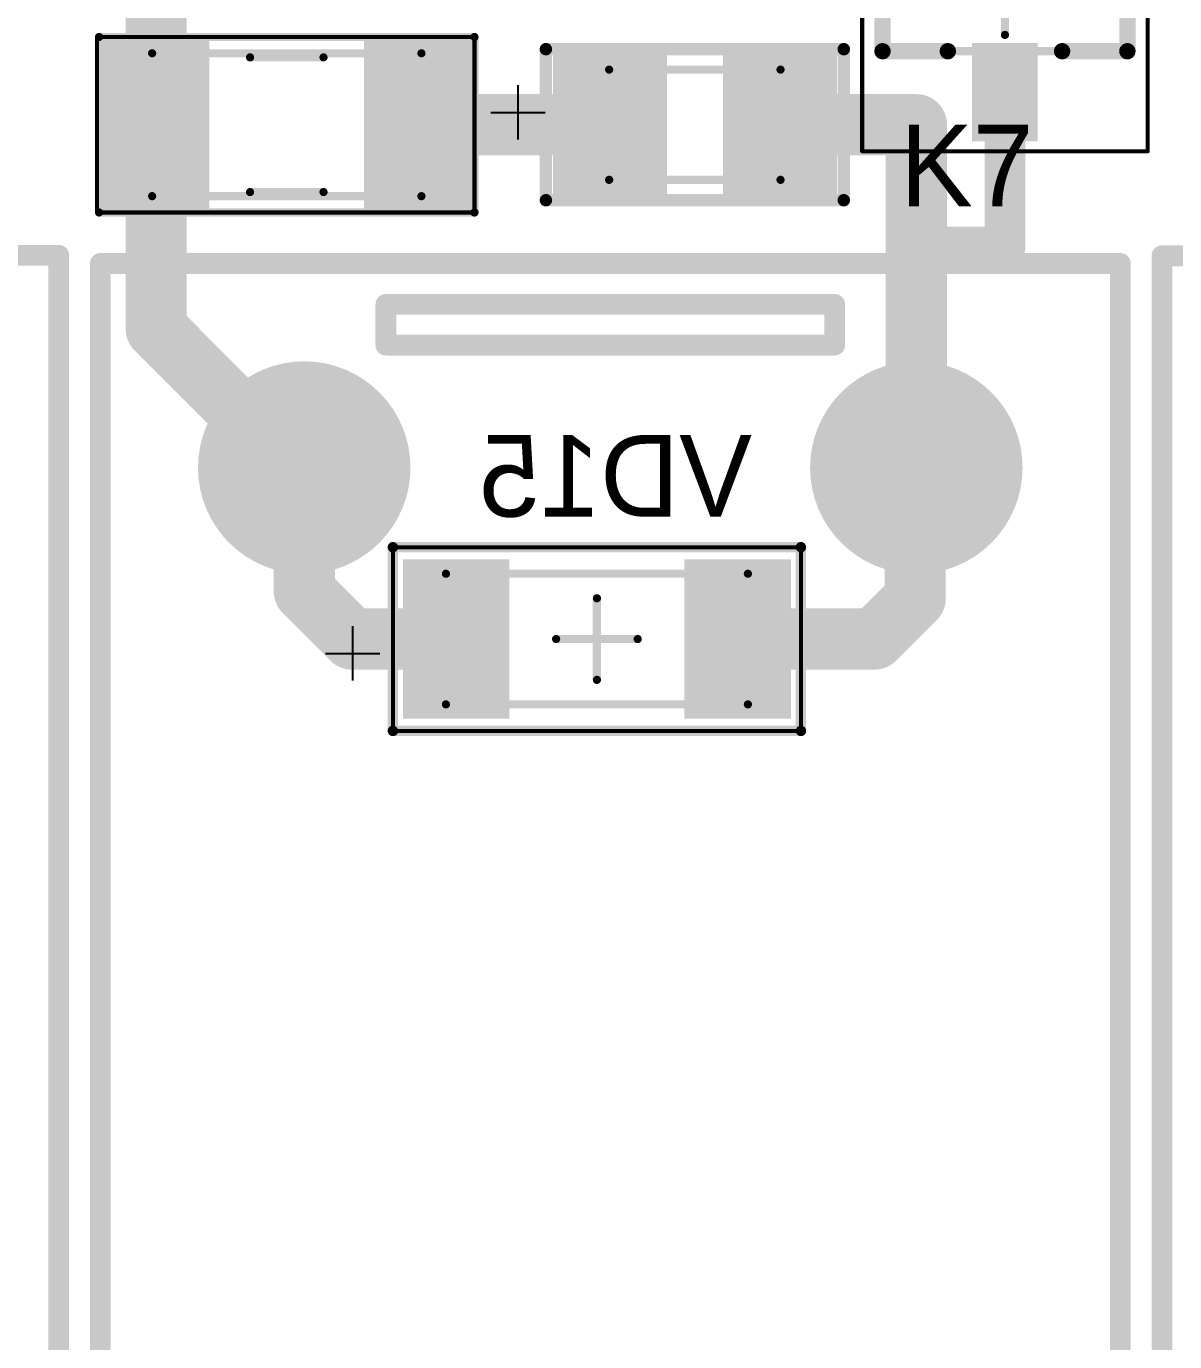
# Model space of a CAD drawing. Header units: millimetres. Extents: x 29 to 180, y 30 to 200.
# Drawn here: x 42.91 to 56.98, y 63.19 to 79.31 of the extents above; entities that cross this region are included whole.
import ezdxf

# ---------------------------------------------------------------- set-up
doc = ezdxf.new("R2010")
doc.units = ezdxf.units.MM
for name, color, linetype in [('BottomLayer', 5, 'Continuous'), ('BottomOverlay', 54, 'Continuous'), ('BottomPaste', 16, 'Continuous'), ('BottomSolder', 6, 'Continuous'), ('Mechanical13', 56, 'Continuous'), ('Mechanical15', 56, 'Continuous'), ('MultiLayer', 9, 'Continuous'), ('PadHoleLayer', 156, 'Continuous'), ('TopLayer', 1, 'Continuous'), ('TopOverlay', 2, 'Continuous'), ('TopPaste', 8, 'Continuous'), ('TopSolder', 216, 'Continuous')]:
    doc.layers.add(name, color=color, linetype=linetype)

# ---------------------------------------------------------------- blocks, each defined once
blk = doc.blocks.new('G2RL_401')
at = {"layer": 'BottomLayer', "const_width": 1.2}
for points in [[(-25.6, 0, 1), (-24.4, 0, 1)], [(-25.6, -7.5, 1), (-24.4, -7.5, 1)]]:
    blk.add_lwpolyline(points, format="xyb", close=True, dxfattribs=at)
at = {"layer": 'BottomSolder', "const_width": 1.302}
for points in [[(-25.651, 0, 1), (-24.349, 0, 1)], [(-25.651, -7.5, 1), (-24.349, -7.5, 1)]]:
    blk.add_lwpolyline(points, format="xyb", close=True, dxfattribs=at)
at = {"layer": 'Mechanical13', "const_width": 0.254}
for points in [[(1.5, 2.5), (-27.5, 2.5)], [(-27.5, -10), (-27.5, 2.5)], [(1.5, -10), (-27.5, -10)]]:
    blk.add_lwpolyline(points, dxfattribs=at)
at = {"layer": 'Mechanical13', "const_width": 0.127}
for points in [[(-27.564, 2.5, 1), (-27.437, 2.5, 1)], [(-27.564, 2.5, 1), (-27.437, 2.5, 1)], [(-27.564, -10, 1), (-27.437, -10, 1)], [(-27.564, -10, 1), (-27.437, -10, 1)]]:
    blk.add_lwpolyline(points, format="xyb", close=True, dxfattribs=at)
at = {"layer": 'MultiLayer', "const_width": 1.2}
blk.add_lwpolyline([(-25.6, -7.5, 1), (-24.4, -7.5, 1)], format="xyb", close=True, dxfattribs=at)
at = {"layer": 'PadHoleLayer', "const_width": 0.65}
for points in [[(-25.325, 0, 1), (-24.675, 0, 1)], [(-25.325, -7.5, 1), (-24.675, -7.5, 1)]]:
    blk.add_lwpolyline(points, format="xyb", close=True, dxfattribs=at)
at = {"layer": 'TopLayer', "const_width": 1.2}
for points in [[(-25.6, 0, 1), (-24.4, 0, 1)], [(-25.6, -7.5, 1), (-24.4, -7.5, 1)]]:
    blk.add_lwpolyline(points, format="xyb", close=True, dxfattribs=at)
at = {"layer": 'TopOverlay', "const_width": 0.254}
for points in [[(1.5, 2.5), (-27.5, 2.5)], [(-27.5, -10), (-27.5, 2.5)], [(-26.5, -1), (-27, -1)], [(-27, -6.5), (-27, -1)], [(-26.5, -6.5), (-26.5, -1)], [(-26.5, -6.5), (-27, -6.5)], [(1.5, -10), (-27.5, -10)]]:
    blk.add_lwpolyline(points, dxfattribs=at)
at = {"layer": 'TopOverlay', "const_width": 0.127}
for points in [[(-27.564, 2.5, 1), (-27.437, 2.5, 1)], [(-27.564, 2.5, 1), (-27.437, 2.5, 1)], [(-27.063, -1, 1), (-26.936, -1, 1)], [(-27.063, -1, 1), (-26.936, -1, 1)], [(-26.564, -1, 1), (-26.437, -1, 1)], [(-26.564, -1, 1), (-26.437, -1, 1)], [(-27.063, -6.5, 1), (-26.936, -6.5, 1)], [(-27.063, -6.5, 1), (-26.936, -6.5, 1)], [(-26.564, -6.5, 1), (-26.437, -6.5, 1)], [(-26.564, -6.5, 1), (-26.437, -6.5, 1)], [(-27.564, -10, 1), (-27.437, -10, 1)], [(-27.564, -10, 1), (-27.437, -10, 1)]]:
    blk.add_lwpolyline(points, format="xyb", close=True, dxfattribs=at)
at = {"layer": 'TopSolder', "const_width": 1.302}
for points in [[(-25.651, 0, 1), (-24.349, 0, 1)], [(-25.651, -7.5, 1), (-24.349, -7.5, 1)]]:
    blk.add_lwpolyline(points, format="xyb", close=True, dxfattribs=at)
blk = doc.blocks.new('G2RL_402')
at = {"layer": 'Mechanical13', "const_width": 0.254}
for points in [[(1.5, 2.5), (-27.5, 2.5)], [(-27.5, -10), (-27.5, 2.5)]]:
    blk.add_lwpolyline(points, dxfattribs=at)
at = {"layer": 'Mechanical13', "const_width": 0.127}
blk.add_lwpolyline([(-27.564, 2.5, 1), (-27.437, 2.5, 1)], format="xyb", close=True, dxfattribs=at)
blk.add_lwpolyline([(-27.564, 2.5, 1), (-27.437, 2.5, 1)], format="xyb", close=True, dxfattribs=at)
at = {"layer": 'TopOverlay', "const_width": 0.254}
for points in [[(1.5, 2.5), (-27.5, 2.5)], [(-27.5, -10), (-27.5, 2.5)]]:
    blk.add_lwpolyline(points, dxfattribs=at)
at = {"layer": 'TopOverlay', "const_width": 0.127}
blk.add_lwpolyline([(-27.564, 2.5, 1), (-27.437, 2.5, 1)], format="xyb", close=True, dxfattribs=at)
blk.add_lwpolyline([(-27.564, 2.5, 1), (-27.437, 2.5, 1)], format="xyb", close=True, dxfattribs=at)
blk = doc.blocks.new('G2RL_404')
at = {"layer": 'Mechanical13', "const_width": 0.254}
for points in [[(-27.5, -10), (-27.5, 2.5)], [(1.5, -10), (-27.5, -10)]]:
    blk.add_lwpolyline(points, dxfattribs=at)
at = {"layer": 'Mechanical13', "const_width": 0.127}
blk.add_lwpolyline([(-27.564, -10, 1), (-27.437, -10, 1)], format="xyb", close=True, dxfattribs=at)
blk.add_lwpolyline([(-27.564, -10, 1), (-27.437, -10, 1)], format="xyb", close=True, dxfattribs=at)
at = {"layer": 'TopOverlay', "const_width": 0.254}
for points in [[(-27.5, -10), (-27.5, 2.5)], [(1.5, -10), (-27.5, -10)]]:
    blk.add_lwpolyline(points, dxfattribs=at)
at = {"layer": 'TopOverlay', "const_width": 0.127}
blk.add_lwpolyline([(-27.564, -10, 1), (-27.437, -10, 1)], format="xyb", close=True, dxfattribs=at)
blk.add_lwpolyline([(-27.564, -10, 1), (-27.437, -10, 1)], format="xyb", close=True, dxfattribs=at)
blk = doc.blocks.new('SMD_R_1206_465')
at = {"layer": 'Mechanical13', "const_width": 0.1}
for points in [[(-1.65, 0.875), (1.65, 0.875)], [(-1.65, -0.875), (-1.65, 0.875)], [(1.65, -0.875), (1.65, 0.875)], [(-1.65, -0.875), (1.65, -0.875)]]:
    blk.add_lwpolyline(points, dxfattribs=at)
at = {"layer": 'Mechanical13', "const_width": 0.05}
for points in [[(-1.675, 0.875, 1), (-1.625, 0.875, 1)], [(-1.675, 0.875, 1), (-1.625, 0.875, 1)], [(1.625, 0.875, 1), (1.675, 0.875, 1)], [(1.625, 0.875, 1), (1.675, 0.875, 1)], [(-1.675, -0.875, 1), (-1.625, -0.875, 1)], [(-1.675, -0.875, 1), (-1.625, -0.875, 1)], [(1.625, -0.875, 1), (1.675, -0.875, 1)], [(1.625, -0.875, 1), (1.675, -0.875, 1)]]:
    blk.add_lwpolyline(points, format="xyb", close=True, dxfattribs=at)
at = {"layer": 'Mechanical15', "const_width": 0.05}
for points in [[(-2.325, 1.075), (2.3, 1.075)], [(-2.325, -1.075), (-2.325, 1.075)], [(2.3, -1.075), (2.3, 1.075)], [(-2.325, -1.075), (2.3, -1.075)]]:
    blk.add_lwpolyline(points, dxfattribs=at)
at = {"layer": 'Mechanical15', "const_width": 0.025}
for points in [[(-2.337, 1.075, 1), (-2.312, 1.075, 1)], [(-2.337, 1.075, 1), (-2.312, 1.075, 1)], [(2.288, 1.075, 1), (2.312, 1.075, 1)], [(2.288, 1.075, 1), (2.312, 1.075, 1)], [(-2.337, -1.075, 1), (-2.312, -1.075, 1)], [(-2.337, -1.075, 1), (-2.312, -1.075, 1)], [(2.288, -1.075, 1), (2.312, -1.075, 1)], [(2.288, -1.075, 1), (2.312, -1.075, 1)]]:
    blk.add_lwpolyline(points, format="xyb", close=True, dxfattribs=at)
at = {"layer": 'TopLayer'}
for points in [[(-1.05, -0.925), (-1.05, 0.925), (-2.15, -0.925), (-2.15, 0.925)], [(2.15, -0.925), (2.15, 0.925), (1.05, -0.925), (1.05, 0.925)]]:
    blk.add_solid(points, dxfattribs=at)
at = {"layer": 'TopOverlay', "const_width": 0.1}
for points in [[(-2.3, 1.075), (2.3, 1.075)], [(-2.3, -1.075), (-2.3, 1.075)], [(2.3, -1.075), (2.3, 1.075)], [(-0.45, 0.825), (0.45, 0.825)], [(-0.45, -0.825), (0.45, -0.825)], [(-2.3, -1.075), (2.3, -1.075)]]:
    blk.add_lwpolyline(points, dxfattribs=at)
at = {"layer": 'TopOverlay', "const_width": 0.05}
for points in [[(-2.325, 1.075, 1), (-2.275, 1.075, 1)], [(-2.325, 1.075, 1), (-2.275, 1.075, 1)], [(2.275, 1.075, 1), (2.325, 1.075, 1)], [(2.275, 1.075, 1), (2.325, 1.075, 1)], [(-0.475, 0.825, 1), (-0.425, 0.825, 1)], [(0.425, 0.825, 1), (0.475, 0.825, 1)], [(-0.475, -0.825, 1), (-0.425, -0.825, 1)], [(0.425, -0.825, 1), (0.475, -0.825, 1)], [(-2.325, -1.075, 1), (-2.275, -1.075, 1)], [(-2.325, -1.075, 1), (-2.275, -1.075, 1)], [(2.275, -1.075, 1), (2.325, -1.075, 1)], [(2.275, -1.075, 1), (2.325, -1.075, 1)]]:
    blk.add_lwpolyline(points, format="xyb", close=True, dxfattribs=at)
at = {"layer": 'TopPaste'}
for points in [[(-1.05, -0.925), (-1.05, 0.925), (-2.15, -0.925), (-2.15, 0.925)], [(2.15, -0.925), (2.15, 0.925), (1.05, -0.925), (1.05, 0.925)]]:
    blk.add_solid(points, dxfattribs=at)
at = {"layer": 'TopSolder'}
for points in [[(-0.948, -1.027), (-0.948, 1.027), (-2.252, -1.027), (-2.252, 1.027)], [(2.252, -1.027), (2.252, 1.027), (0.948, -1.027), (0.948, 1.027)]]:
    blk.add_solid(points, dxfattribs=at)
blk = doc.blocks.new('SMD_LED_LL_GREEN_559')
at = {"layer": 'Mechanical13', "const_width": 0.1}
for points in [[(-1.05, 0.675), (1.05, 0.675)], [(-1.05, -0.675), (-1.05, 0.675)], [(1.05, -0.675), (1.05, 0.675)], [(-1.05, -0.675), (1.05, -0.675)]]:
    blk.add_lwpolyline(points, dxfattribs=at)
at = {"layer": 'Mechanical13', "const_width": 0.05}
for points in [[(-1.075, 0.675, 1), (-1.025, 0.675, 1)], [(-1.075, 0.675, 1), (-1.025, 0.675, 1)], [(1.025, 0.675, 1), (1.075, 0.675, 1)], [(1.025, 0.675, 1), (1.075, 0.675, 1)], [(-1.075, -0.675, 1), (-1.025, -0.675, 1)], [(-1.075, -0.675, 1), (-1.025, -0.675, 1)], [(1.025, -0.675, 1), (1.075, -0.675, 1)], [(1.025, -0.675, 1), (1.075, -0.675, 1)]]:
    blk.add_lwpolyline(points, format="xyb", close=True, dxfattribs=at)
at = {"layer": 'TopLayer'}
for points in [[(-0.445, -0.749), (-0.445, 0.749), (-1.638, -0.749), (-1.638, 0.749)], [(1.638, -0.749), (1.638, 0.749), (0.445, -0.749), (0.445, 0.749)]]:
    blk.add_solid(points, dxfattribs=at)
at = {"layer": 'TopOverlay'}
for p, q in [((-2.167, 0.483), (-2.167, -0.183)), ((-2.5, 0.15), (-1.834, 0.15))]:
    blk.add_line(p, q, dxfattribs=at)
at = {"layer": 'TopOverlay', "const_width": 0.152}
for points in [[(-1.825, -0.925), (-1.825, 0.925)], [(-1.825, 0.925), (1.825, 0.925)], [(1.825, -0.925), (1.825, 0.925)], [(-1.825, -0.925), (1.825, -0.925)]]:
    blk.add_lwpolyline(points, dxfattribs=at)
at = {"layer": 'TopOverlay', "const_width": 0.0762}
for points in [[(-1.863, 0.925, 1), (-1.787, 0.925, 1)], [(-1.863, 0.925, 1), (-1.787, 0.925, 1)], [(1.787, 0.925, 1), (1.863, 0.925, 1)], [(1.787, 0.925, 1), (1.863, 0.925, 1)], [(-1.863, -0.925, 1), (-1.787, -0.925, 1)], [(-1.863, -0.925, 1), (-1.787, -0.925, 1)], [(1.787, -0.925, 1), (1.863, -0.925, 1)], [(1.787, -0.925, 1), (1.863, -0.925, 1)]]:
    blk.add_lwpolyline(points, format="xyb", close=True, dxfattribs=at)
at = {"layer": 'TopPaste'}
for points in [[(-0.445, -0.749), (-0.445, 0.749), (-1.638, -0.749), (-1.638, 0.749)], [(1.638, -0.749), (1.638, 0.749), (0.445, -0.749), (0.445, 0.749)]]:
    blk.add_solid(points, dxfattribs=at)
at = {"layer": 'TopSolder'}
for points in [[(-0.343, -0.851), (-0.343, 0.851), (-1.74, -0.851), (-1.74, 0.851)], [(1.74, -0.851), (1.74, 0.851), (0.343, -0.851), (0.343, 0.851)]]:
    blk.add_solid(points, dxfattribs=at)
blk = doc.blocks.new('SOD80C_B_560')
at = {"layer": 'BottomLayer'}
for points in [[(-2.275, 0.875), (-2.275, -0.875), (-1.175, 0.875), (-1.175, -0.875)], [(1.175, 0.875), (1.175, -0.875), (2.275, 0.875), (2.275, -0.875)]]:
    blk.add_solid(points, dxfattribs=at)
at = {"layer": 'BottomOverlay'}
for p, q in [((2.992, 0.508), (2.992, -0.158)), ((3.325, 0.175), (2.659, 0.175))]:
    blk.add_line(p, q, dxfattribs=at)
at = {"layer": 'BottomOverlay', "const_width": 0.127}
for points in [[(2.5, 1.125), (-2.5, 1.125)], [(-2.5, 1.125), (-2.5, -1.125)], [(2.5, 1.125), (2.5, -1.125)], [(2.5, -1.125), (-2.5, -1.125)]]:
    blk.add_lwpolyline(points, dxfattribs=at)
at = {"layer": 'BottomOverlay', "const_width": 0.0635}
for points in [[(-2.532, 1.125, 1), (-2.468, 1.125, 1)], [(-2.532, 1.125, 1), (-2.468, 1.125, 1)], [(2.468, 1.125, 1), (2.532, 1.125, 1)], [(2.468, 1.125, 1), (2.532, 1.125, 1)], [(-2.532, -1.125, 1), (-2.468, -1.125, 1)], [(-2.532, -1.125, 1), (-2.468, -1.125, 1)], [(2.468, -1.125, 1), (2.532, -1.125, 1)], [(2.468, -1.125, 1), (2.532, -1.125, 1)]]:
    blk.add_lwpolyline(points, format="xyb", close=True, dxfattribs=at)
at = {"layer": 'BottomPaste'}
for points in [[(-2.275, 0.875), (-2.275, -0.875), (-1.175, 0.875), (-1.175, -0.875)], [(1.175, 0.875), (1.175, -0.875), (2.275, 0.875), (2.275, -0.875)]]:
    blk.add_solid(points, dxfattribs=at)
at = {"layer": 'BottomSolder'}
for points in [[(-2.377, 0.977), (-2.377, -0.977), (-1.073, 0.977), (-1.073, -0.977)], [(1.073, 0.977), (1.073, -0.977), (2.377, 0.977), (2.377, -0.977)]]:
    blk.add_solid(points, dxfattribs=at)
at = {"layer": 'Mechanical13', "const_width": 0.1}
for points in [[(1.85, 0.8), (-1.85, 0.8)], [(-1.85, 0.8), (-1.85, -0.8)], [(1.85, 0.8), (1.85, -0.8)], [(1.85, -0.8), (-1.85, -0.8)]]:
    blk.add_lwpolyline(points, dxfattribs=at)
at = {"layer": 'Mechanical13', "const_width": 0.05}
for points in [[(-1.875, 0.8, 1), (-1.825, 0.8, 1)], [(-1.875, 0.8, 1), (-1.825, 0.8, 1)], [(1.825, 0.8, 1), (1.875, 0.8, 1)], [(1.825, 0.8, 1), (1.875, 0.8, 1)], [(-1.875, -0.8, 1), (-1.825, -0.8, 1)], [(-1.875, -0.8, 1), (-1.825, -0.8, 1)], [(1.825, -0.8, 1), (1.875, -0.8, 1)], [(1.825, -0.8, 1), (1.875, -0.8, 1)]]:
    blk.add_lwpolyline(points, format="xyb", close=True, dxfattribs=at)
at = {"layer": 'Mechanical15'}
for points, const_width in [([(2.5, 1.125), (-2.5, 1.125)], 0.05), ([(-2.5, 1.125), (-2.5, -1.125)], 0.05), ([(2.5, 1.125), (2.5, -1.125)], 0.05), ([(0, 0.5), (0, -0.5)], 0.1), ([(0.5, 0), (-0.5, 0)], 0.1), ([(2.5, -1.125), (-2.5, -1.125)], 0.05)]:
    blk.add_lwpolyline(points, dxfattribs=dict(at, const_width=const_width))
for points, const_width in [([(-2.512, 1.125, 1), (-2.488, 1.125, 1)], 0.025), ([(-2.512, 1.125, 1), (-2.488, 1.125, 1)], 0.025), ([(2.488, 1.125, 1), (2.512, 1.125, 1)], 0.025), ([(2.488, 1.125, 1), (2.512, 1.125, 1)], 0.025), ([(-0.025, 0.5, 1), (0.025, 0.5, 1)], 0.05), ([(-0.525, 0, 1), (-0.475, 0, 1)], 0.05), ([(0.475, 0, 1), (0.525, 0, 1)], 0.05), ([(-0.025, -0.5, 1), (0.025, -0.5, 1)], 0.05), ([(-2.512, -1.125, 1), (-2.488, -1.125, 1)], 0.025), ([(-2.512, -1.125, 1), (-2.488, -1.125, 1)], 0.025), ([(2.488, -1.125, 1), (2.512, -1.125, 1)], 0.025), ([(2.488, -1.125, 1), (2.512, -1.125, 1)], 0.025)]:
    blk.add_lwpolyline(points, format="xyb", close=True, dxfattribs=dict(at, const_width=const_width))
blk = doc.blocks.new('SOT23_3_574')
at = {"layer": 'Mechanical13', "const_width": 0.1}
for points in [[(0.7, 1.5), (-0.7, 1.5)], [(-0.7, -1.5), (-0.7, 1.5)], [(0.7, -1.5), (0.7, 1.5)], [(0.7, -1.5), (-0.7, -1.5)]]:
    blk.add_lwpolyline(points, dxfattribs=at)
at = {"layer": 'Mechanical13', "const_width": 0.05}
for points in [[(-0.725, 1.5, 1), (-0.675, 1.5, 1)], [(-0.725, 1.5, 1), (-0.675, 1.5, 1)], [(0.675, 1.5, 1), (0.725, 1.5, 1)], [(0.675, 1.5, 1), (0.725, 1.5, 1)], [(-0.725, -1.5, 1), (-0.675, -1.5, 1)], [(-0.725, -1.5, 1), (-0.675, -1.5, 1)], [(0.675, -1.5, 1), (0.725, -1.5, 1)], [(0.675, -1.5, 1), (0.725, -1.5, 1)]]:
    blk.add_lwpolyline(points, format="xyb", close=True, dxfattribs=at)
at = {"layer": 'Mechanical15'}
for points, const_width in [([(1.925, 1.75), (-1.925, 1.75)], 0.05), ([(-1.925, -1.75), (-1.925, 1.75)], 0.05), ([(1.925, -1.75), (1.925, 1.75)], 0.05), ([(0, -0.5), (0, 0.5)], 0.1), ([(0.5, 0), (-0.5, 0)], 0.1), ([(1.925, -1.75), (-1.925, -1.75)], 0.05)]:
    blk.add_lwpolyline(points, dxfattribs=dict(at, const_width=const_width))
for points, const_width in [([(-1.937, 1.75, 1), (-1.913, 1.75, 1)], 0.025), ([(-1.937, 1.75, 1), (-1.913, 1.75, 1)], 0.025), ([(1.913, 1.75, 1), (1.937, 1.75, 1)], 0.025), ([(1.913, 1.75, 1), (1.937, 1.75, 1)], 0.025), ([(-0.025, 0.5, 1), (0.025, 0.5, 1)], 0.05), ([(-0.525, 0, 1), (-0.475, 0, 1)], 0.05), ([(0.475, 0, 1), (0.525, 0, 1)], 0.05), ([(-0.025, -0.5, 1), (0.025, -0.5, 1)], 0.05), ([(-1.937, -1.75, 1), (-1.913, -1.75, 1)], 0.025), ([(-1.937, -1.75, 1), (-1.913, -1.75, 1)], 0.025), ([(1.913, -1.75, 1), (1.937, -1.75, 1)], 0.025), ([(1.913, -1.75, 1), (1.937, -1.75, 1)], 0.025)]:
    blk.add_lwpolyline(points, format="xyb", close=True, dxfattribs=dict(at, const_width=const_width))
at = {"layer": 'TopLayer'}
for points in [[(-0.7, 0.65), (-0.7, 1.25), (-1.7, 0.65), (-1.7, 1.25)], [(1.7, -0.3), (1.7, 0.3), (0.7, -0.3), (0.7, 0.3)], [(-0.7, -1.25), (-0.7, -0.65), (-1.7, -1.25), (-1.7, -0.65)]]:
    blk.add_solid(points, dxfattribs=at)
at = {"layer": 'TopOverlay'}
for points, const_width in [([(-1.075, 1.8, 1), (-1.325, 1.8, 1)], 0.25), ([(-1.388, 1.8, 1), (-1.263, 1.8, 1)], 0.125), ([(-1.137, 1.8, 1), (-1.012, 1.8, 1)], 0.125), ([(-0.35, 1.5, 1), (-0.25, 1.5, 1)], 0.1), ([(0.65, 1.5, 1), (0.75, 1.5, 1)], 0.1), ([(0.65, 1.5, 1), (0.75, 1.5, 1)], 0.1), ([(0.65, 0.7, 1), (0.75, 0.7, 1)], 0.1), ([(0.65, -0.7, 1), (0.75, -0.7, 1)], 0.1), ([(-0.35, -1.5, 1), (-0.25, -1.5, 1)], 0.1), ([(0.65, -1.5, 1), (0.75, -1.5, 1)], 0.1), ([(0.65, -1.5, 1), (0.75, -1.5, 1)], 0.1)]:
    blk.add_lwpolyline(points, format="xyb", close=True, dxfattribs=dict(at, const_width=const_width))
at = {"layer": 'TopOverlay', "const_width": 0.2}
for points in [[(0.7, 1.5), (-0.3, 1.5)], [(0.7, 0.7), (0.7, 1.5)], [(0.7, -1.5), (0.7, -0.7)], [(0.7, -1.5), (-0.3, -1.5)]]:
    blk.add_lwpolyline(points, dxfattribs=at)
at = {"layer": 'TopPaste'}
for points in [[(-0.7, 0.65), (-0.7, 1.25), (-1.7, 0.65), (-1.7, 1.25)], [(1.7, -0.3), (1.7, 0.3), (0.7, -0.3), (0.7, 0.3)], [(-0.7, -1.25), (-0.7, -0.65), (-1.7, -1.25), (-1.7, -0.65)]]:
    blk.add_solid(points, dxfattribs=at)
at = {"layer": 'TopSolder'}
for points in [[(-0.598, 0.548), (-0.598, 1.352), (-1.802, 0.548), (-1.802, 1.352)], [(1.802, -0.402), (1.802, 0.402), (0.598, -0.402), (0.598, 0.402)], [(-0.598, -1.352), (-0.598, -0.548), (-1.802, -1.352), (-1.802, -0.548)]]:
    blk.add_solid(points, dxfattribs=at)

msp = doc.modelspace()

# ---------------------------------------------------------------- linework, layer by layer
at = {"layer": 'BottomLayer', "const_width": 0.75}
for points in [[(46.314, 72.386), (46.314, 73.9)], [(53.8, 73.886), (53.814, 73.9)], [(53.8, 72.3), (53.8, 73.886)], [(46.314, 72.386), (46.9, 71.8)], [(53.3, 71.8), (53.8, 72.3)], [(46.9, 71.8), (48.175, 71.8)], [(51.625, 71.8), (53.3, 71.8)]]:
    msp.add_lwpolyline(points, dxfattribs=at)
at = {"layer": 'BottomLayer', "const_width": 0.375}
for points in [[(46.127, 73.9, 1), (46.502, 73.9, 1)], [(53.627, 73.9, 1), (54.002, 73.9, 1)], [(53.613, 73.886, 1), (53.988, 73.886, 1)], [(53.613, 73.886, 1), (53.988, 73.886, 1)], [(46.127, 72.386, 1), (46.502, 72.386, 1)], [(46.127, 72.386, 1), (46.502, 72.386, 1)], [(53.613, 72.3, 1), (53.988, 72.3, 1)], [(53.613, 72.3, 1), (53.988, 72.3, 1)], [(46.712, 71.8, 1), (47.088, 71.8, 1)], [(46.712, 71.8, 1), (47.088, 71.8, 1)], [(47.988, 71.8, 1), (48.363, 71.8, 1)], [(51.438, 71.8, 1), (51.813, 71.8, 1)], [(53.113, 71.8, 1), (53.488, 71.8, 1)], [(53.113, 71.8, 1), (53.488, 71.8, 1)]]:
    msp.add_lwpolyline(points, format="xyb", close=True, dxfattribs=at)
at = {"layer": 'TopLayer'}
for points, const_width in [([(44.5, 78.1), (44.5, 81.8)], 0.75), ([(54.9, 76.6), (54.9, 78.5)], 0.5), ([(44.5, 75.6), (44.5, 78.1)], 0.75), ([(47.7, 78.1), (50.059, 78.1)], 0.75), ([(52.141, 78.1), (53.814, 78.1)], 0.75), ([(53.814, 76.7), (53.814, 78.1)], 0.75), ([(53.814, 73.9), (53.814, 76.7)], 0.75), ([(53.814, 76.7), (53.914, 76.6)], 0.5), ([(53.914, 76.6), (54.9, 76.6)], 0.5), ([(44.5, 75.6), (46.2, 73.9)], 0.75), ([(46.2, 73.9), (46.314, 73.9)], 0.75)]:
    msp.add_lwpolyline(points, dxfattribs=dict(at, const_width=const_width))
for points, const_width in [([(54.775, 78.5, 1), (55.025, 78.5, 1)], 0.25), ([(44.313, 78.1, 1), (44.688, 78.1, 1)], 0.375), ([(44.313, 78.1, 1), (44.688, 78.1, 1)], 0.375), ([(47.513, 78.1, 1), (47.888, 78.1, 1)], 0.375), ([(49.871, 78.1, 1), (50.246, 78.1, 1)], 0.375), ([(51.954, 78.1, 1), (52.329, 78.1, 1)], 0.375), ([(53.627, 78.1, 1), (54.002, 78.1, 1)], 0.375), ([(53.627, 78.1, 1), (54.002, 78.1, 1)], 0.375), ([(53.627, 76.7, 1), (54.002, 76.7, 1)], 0.375), ([(53.627, 76.7, 1), (54.002, 76.7, 1)], 0.375), ([(53.689, 76.7, 1), (53.939, 76.7, 1)], 0.25), ([(53.789, 76.6, 1), (54.039, 76.6, 1)], 0.25), ([(53.789, 76.6, 1), (54.039, 76.6, 1)], 0.25), ([(54.775, 76.6, 1), (55.025, 76.6, 1)], 0.25), ([(54.775, 76.6, 1), (55.025, 76.6, 1)], 0.25), ([(44.313, 75.6, 1), (44.688, 75.6, 1)], 0.375), ([(44.313, 75.6, 1), (44.688, 75.6, 1)], 0.375), ([(46.013, 73.9, 1), (46.388, 73.9, 1)], 0.375), ([(46.013, 73.9, 1), (46.388, 73.9, 1)], 0.375), ([(46.127, 73.9, 1), (46.502, 73.9, 1)], 0.375), ([(53.627, 73.9, 1), (54.002, 73.9, 1)], 0.375)]:
    msp.add_lwpolyline(points, format="xyb", close=True, dxfattribs=dict(at, const_width=const_width))

# ---------------------------------------------------------------- block references
for name, p, rotation in [('SOT23_3_574', (54.9, 79.7), 270), ('SMD_R_1206_465', (46.1, 78.1), 360), ('SMD_LED_LL_GREEN_559', (51.1, 78.1), 360), ('G2RL_402', (40.806, 49), 270), ('G2RL_404', (66.823, 48.994), 270), ('G2RL_401', (53.814, 48.9), 270), ('SOD80C_B_560', (49.9, 71.8), 180)]:
    msp.add_blockref(name, p, dxfattribs=dict(rotation=rotation))

# ---------------------------------------------------------------- texts
at = {"layer": 'BottomOverlay', "text_generation_flag": 2}
msp.add_text('VD15', height=1, dxfattribs=at).set_placement((51.8, 73.3))
at = {"layer": 'TopOverlay'}
msp.add_text('K7', height=1, dxfattribs=at).set_placement((53.614, 77.1))

doc.saveas('drawing.dxf')
